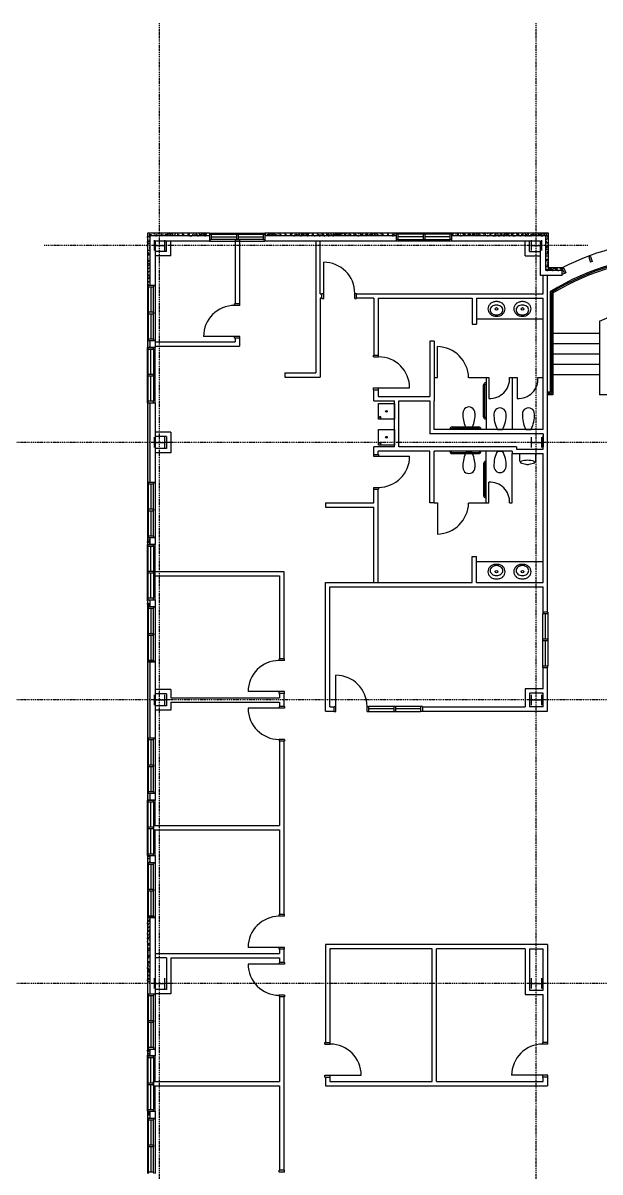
# Model space of a CAD drawing. Header units: inches. Extents: x -37 to 8263, y -3768 to 3636.
# Drawn here: x 1927 to 2595, y 86 to 1416 of the extents above; entities that cross this region are included whole.
import ezdxf

# ---------------------------------------------------------------- set-up
doc = ezdxf.new("R2010")
doc.units = ezdxf.units.IN
doc.header["$MEASUREMENT"] = 0
doc.linetypes.add('DASHDOTX2', pattern=[2, 1, -0.5, 0, -0.5])
for name, color, linetype in [('DOORS', 2, 'Continuous'), ('FIXTURES', 2, 'Continuous'), ('PLUMBING', 2, 'Continuous'), ('poche', 1, 'Continuous'), ('SPECIALTIES', 1, 'Continuous'), ('STAIRS', 2, 'Continuous'), ('STRUCTURE', 1, 'DASHDOTX2'), ('WALLS', 4, 'Continuous'), ('WINDOWS', 2, 'Continuous')]:
    doc.layers.add(name, color=color, linetype=linetype)

msp = doc.modelspace()

# ---------------------------------------------------------------- hatches: boundary and pattern name
at = {"layer": 'poche'}
h = msp.add_hatch(dxfattribs=at)
h.set_pattern_fill('AR-SAND', color=256, scale=2, style=0)
h.paths.add_polyline_path([(2085.2, 1172.6), (2085.2, 1169.6), (2143.2, 1169.6), (2143.2, 1171.6), (2143.2, 1172.6)])
h.paths.add_polyline_path([(2071.2, 1172.6), (2071.2, 1158.6), (2074.2, 1158.6), (2074.2, 1169.6), (2085.2, 1169.6), (2085.2, 1172.6)])
h.paths.add_polyline_path([(2071.2, 1112.6), (2074.2, 1112.6), (2074.2, 1158.6), (2071.2, 1158.6)])
h = msp.add_hatch(dxfattribs=at)
h.set_pattern_fill('AR-SAND', color=256, scale=2, style=0)
h.paths.add_polyline_path([(2359.2, 1172.6), (2207.2, 1172.6), (2207.2, 1169.6), (2359.2, 1169.6)])
h = msp.add_hatch(dxfattribs=at)
h.set_pattern_fill('AR-SAND', color=256, scale=2, style=0)
h.paths.add_polyline_path([(2535.2, 1172.6), (2521.2, 1172.6), (2521.2, 1169.6), (2532.2, 1169.6), (2532.2, 1158.6), (2535.2, 1158.6)])
h.paths.add_polyline_path([(2521.2, 1172.6), (2423.2, 1172.6), (2423.2, 1169.6), (2521.2, 1169.6)])
h.paths.add_polyline_path([(2535.2, 1158.6), (2532.2, 1158.6), (2532.2, 1129.6), (2551.2, 1129.6), (2551.2, 1132.6), (2535.2, 1132.6)])
h = msp.add_hatch(dxfattribs=at)
h.set_pattern_fill('AR-SAND', color=256, scale=2, style=0)
h.paths.add_polyline_path([(2074.2, 1048.6), (2071.2, 1048.6), (2071.2, 1040.6), (2074.2, 1040.6)])
h.paths.add_polyline_path([(2074.2, 976.6), (2071.2, 976.6), (2071.2, 930.6), (2074.2, 930.6)])
h.paths.add_polyline_path([(2074.2, 930.6), (2071.2, 930.6), (2071.2, 884.6), (2074.2, 884.6)])
h = msp.add_hatch(dxfattribs=at)
h.set_pattern_fill('AR-SAND', color=256, scale=2, style=0)
h.paths.add_polyline_path([(2074.2, 820.6), (2072.2, 820.6), (2071.2, 820.6), (2071.2, 812.6), (2074.2, 812.6)])
h.paths.add_polyline_path([(2074.2, 748.6), (2072.2, 748.6), (2071.2, 748.6), (2071.2, 740.6), (2074.2, 740.6)])
h = msp.add_hatch(dxfattribs=at)
h.set_pattern_fill('AR-SAND', color=256, scale=2, style=0)
h.paths.add_polyline_path([(2074.2, 632.6), (2071.2, 632.6), (2071.2, 588.6), (2074.2, 588.6)])
h.paths.add_polyline_path([(2074.2, 676.6), (2072.2, 676.6), (2071.2, 676.6), (2071.2, 632.6), (2074.2, 632.6)])
h.paths.add_polyline_path([(2074.2, 524.6), (2072.2, 524.6), (2071.2, 524.6), (2071.2, 516.6), (2074.2, 516.6)])
h = msp.add_hatch(dxfattribs=at)
h.set_pattern_fill('AR-SAND', color=256, scale=2, style=0)
h.paths.add_polyline_path([(2074.2, 452.6), (2071.2, 452.6), (2071.2, 444.6), (2074.2, 444.6)])
h.paths.add_polyline_path([(2074.2, 380.6), (2071.2, 380.6), (2071.2, 304.6), (2074.2, 304.6)])
h = msp.add_hatch(dxfattribs=at)
h.set_pattern_fill('AR-SAND', color=256, scale=2, style=0)
h.paths.add_polyline_path([(2074.2, 228.6), (2072.2, 228.6), (2071.2, 228.6), (2071.2, 220.6), (2074.2, 220.6)])
h.paths.add_polyline_path([(2074.2, 156.6), (2071.2, 156.6), (2071.2, 148.6), (2074.2, 148.6)])

# ---------------------------------------------------------------- linework, layer by layer
at = {"layer": 'DOORS', "color": 4, "linetype": 'Continuous'}
for p, q in [((2275.2, 1103.1), (2275.2, 1139.1)), ((2172.2, 1053.1), (2136.2, 1053.1)), ((2338.7, 993.6), (2374.7, 993.6)), ((2338.7, 914.6), (2374.7, 914.6)), ((2289.4, 625.1), (2289.4, 661.1)), ((2223.7, 642.2), (2187.7, 642.2)), ((2223.7, 622.9), (2187.7, 622.9)), ((2223.7, 346.2), (2187.7, 346.2)), ((2223.7, 326.9), (2187.7, 326.9)), ((2282.7, 198.2), (2318.7, 198.2)), ((2528.7, 198.2), (2492.7, 198.2))]:
    msp.add_line(p, q, dxfattribs=at)
at = {"layer": 'DOORS', "linetype": 'Continuous'}
for p, q in [((2172.2, 1089.1), (2172.2, 1091.1)), ((2178.2, 1091.1), (2172.2, 1091.1)), ((2178.2, 1089.1), (2178.2, 1091.1)), ((2273.2, 1103.1), (2275.2, 1103.1)), ((2273.2, 1097.1), (2273.2, 1103.1)), ((2273.2, 1097.1), (2275.2, 1097.1)), ((2275.2, 1097.1), (2275.2, 1103.1)), ((2311.2, 1103.1), (2313.2, 1103.1)), ((2311.2, 1097.1), (2311.2, 1103.1)), ((2311.2, 1097.1), (2313.2, 1097.1)), ((2313.2, 1097.1), (2313.2, 1103.1)), ((2178.2, 1089.1), (2172.2, 1089.1)), ((2172.2, 1051.1), (2172.2, 1053.1)), ((2178.2, 1053.1), (2172.2, 1053.1)), ((2178.2, 1051.1), (2172.2, 1051.1)), ((2178.2, 1051.1), (2178.2, 1053.1)), ((2332.7, 1029.6), (2332.7, 1031.6)), ((2332.7, 1031.6), (2338.7, 1031.6)), ((2332.7, 1029.6), (2338.7, 1029.6)), ((2338.7, 1029.6), (2338.7, 1031.6)), ((2332.7, 991.6), (2332.7, 993.6)), ((2332.7, 993.6), (2338.7, 993.6)), ((2332.7, 991.6), (2338.7, 991.6)), ((2338.7, 991.6), (2338.7, 993.6)), ((2332.7, 916.6), (2332.7, 914.6)), ((2332.7, 916.6), (2338.7, 916.6)), ((2332.7, 914.6), (2338.7, 914.6)), ((2338.7, 916.6), (2338.7, 914.6)), ((2332.7, 878.6), (2332.7, 876.6)), ((2332.7, 878.6), (2338.7, 878.6)), ((2338.7, 878.6), (2338.7, 876.6)), ((2332.7, 876.6), (2338.7, 876.6)), ((2534.7, 734.2), (2528.7, 734.2)), ((2528.7, 734.2), (2528.7, 732.2)), ((2534.7, 732.2), (2528.7, 732.2)), ((2534.7, 734.2), (2534.7, 732.2)), ((2229.7, 680.2), (2223.7, 680.2)), ((2223.7, 678.2), (2223.7, 680.2)), ((2229.7, 678.2), (2223.7, 678.2)), ((2229.7, 678.2), (2229.7, 680.2)), ((2229.7, 642.2), (2223.7, 642.2)), ((2223.7, 640.2), (2223.7, 642.2)), ((2229.7, 640.2), (2223.7, 640.2)), ((2229.7, 640.2), (2229.7, 642.2)), ((2287.4, 625.1), (2289.4, 625.1)), ((2287.4, 619.1), (2287.4, 625.1)), ((2289.4, 619.1), (2289.4, 625.1)), ((2325.4, 625.1), (2327.4, 625.1)), ((2325.4, 619.1), (2325.4, 625.1)), ((2327.4, 619.1), (2327.4, 625.1)), ((2223.7, 624.9), (2223.7, 622.9)), ((2229.7, 624.9), (2223.7, 624.9)), ((2229.7, 622.9), (2223.7, 622.9)), ((2229.7, 624.9), (2229.7, 622.9)), ((2287.4, 619.1), (2289.4, 619.1)), ((2325.4, 619.1), (2327.4, 619.1)), ((2223.7, 586.9), (2223.7, 584.9)), ((2229.7, 586.9), (2223.7, 586.9)), ((2229.7, 586.9), (2229.7, 584.9)), ((2229.7, 584.9), (2223.7, 584.9)), ((2229.7, 384.2), (2223.7, 384.2)), ((2223.7, 382.2), (2223.7, 384.2)), ((2229.7, 382.2), (2223.7, 382.2)), ((2229.7, 382.2), (2229.7, 384.2)), ((2229.7, 346.2), (2223.7, 346.2)), ((2223.7, 344.2), (2223.7, 346.2)), ((2229.7, 344.2), (2229.7, 346.2)), ((2229.7, 344.2), (2223.7, 344.2)), ((2223.7, 328.9), (2223.7, 326.9)), ((2229.7, 328.9), (2223.7, 328.9)), ((2229.7, 326.9), (2223.7, 326.9)), ((2229.7, 328.9), (2229.7, 326.9)), ((2223.7, 290.9), (2223.7, 288.9)), ((2229.7, 290.9), (2223.7, 290.9)), ((2229.7, 288.9), (2223.7, 288.9)), ((2229.7, 290.9), (2229.7, 288.9)), ((2276.7, 236.2), (2282.7, 236.2)), ((2276.7, 234.2), (2276.7, 236.2)), ((2276.7, 234.2), (2282.7, 234.2)), ((2282.7, 234.2), (2282.7, 236.2)), ((2528.7, 234.2), (2528.7, 236.2)), ((2534.7, 236.2), (2528.7, 236.2)), ((2534.7, 234.2), (2528.7, 234.2)), ((2534.7, 234.2), (2534.7, 236.2)), ((2276.7, 198.2), (2282.7, 198.2)), ((2276.7, 196.2), (2276.7, 198.2)), ((2276.7, 196.2), (2282.7, 196.2)), ((2282.7, 196.2), (2282.7, 198.2)), ((2528.7, 196.2), (2528.7, 198.2)), ((2534.7, 198.2), (2528.7, 198.2)), ((2534.7, 196.2), (2528.7, 196.2)), ((2534.7, 196.2), (2534.7, 198.2)), ((2229.7, 88.2), (2223.7, 88.2)), ((2223.7, 86.2), (2223.7, 88.2)), ((2229.7, 86.2), (2223.7, 86.2)), ((2229.7, 86.2), (2229.7, 88.2))]:
    msp.add_line(p, q, dxfattribs=at)
at = {"layer": 'DOORS', "color": 1, "linetype": 'Continuous'}
for centre, start, end in [((2275.2, 1103.1), 0, 90), ((2172.2, 1053.1), 90, 180), ((2338.7, 993.6), 0, 90), ((2338.7, 914.6), 270, 0), ((2223.7, 642.2), 90, 180), ((2289.4, 625.1), 0, 90), ((2223.7, 622.9), 180, 270), ((2223.7, 346.2), 90, 180), ((2223.7, 326.9), 180, 270), ((2282.7, 198.2), 0, 90), ((2528.7, 198.2), 90, 180)]:
    msp.add_arc(centre, 36, start, end, dxfattribs=at)
at = {"layer": 'FIXTURES', "color": 3}
for p, q in [((2407, 1005.6), (2407, 1041.6)), ((2466.2, 1005.6), (2466.2, 981.6)), ((2499.2, 1005.6), (2499.2, 981.6)), ((2466.2, 860.6), (2466.2, 884.6)), ((2407, 860.6), (2407, 824.6))]:
    msp.add_line(p, q, dxfattribs=at)
at = {"layer": 'FIXTURES', "color": 5}
for p, q in [((2403.2, 1005.6), (2407, 1005.6)), ((2443, 1005.6), (2466.2, 1005.6)), ((2463.2, 1005.6), (2463.2, 945.6)), ((2490.2, 1005.6), (2499.2, 1005.6)), ((2493.2, 1005.6), (2493.2, 945.6)), ((2523.2, 1005.6), (2529.2, 1005.6)), ((2463.2, 860.6), (2463.2, 920.6)), ((2493.2, 860.6), (2493.2, 917.6)), ((2403.2, 860.6), (2407, 860.6)), ((2443, 860.6), (2466.2, 860.6)), ((2490.2, 860.6), (2493.2, 860.6))]:
    msp.add_line(p, q, dxfattribs=at)
at = {"layer": 'FIXTURES', "color": 1}
for centre, radius, start, end in [((2406, 1004.6), 36.9, 1.4514, 88.5486), ((2467.7, 1004.1), 22.6, 266.3046, 3.6954), ((2500.6, 1004.1), 22.6, 266.3046, 3.6954), ((2467.7, 862), 22.6, 356.3046, 93.6954), ((2406, 861.5), 36.9, 271.4514, 358.5486)]:
    msp.add_arc(centre, radius, start, end, dxfattribs=at)
at = {"layer": 'PLUMBING', "color": 1}
for p, q in [((2462.7, 999.6), (2463.2, 999.6)), ((2462.7, 998.1), (2463.2, 998.1)), ((2460.2, 960.1), (2460.2, 997.1)), ((2461.7, 960.1), (2461.7, 997.1)), ((2339.9, 960.7), (2341.6, 959)), ((2462.7, 959.1), (2463.2, 959.1)), ((2462.7, 957.6), (2463.2, 957.6)), ((2421.2, 945.6), (2421.2, 946.1)), ((2422.7, 945.6), (2422.7, 946.1)), ((2423.7, 948.6), (2454.7, 948.6)), ((2423.7, 947.1), (2454.7, 947.1)), ((2455.7, 945.6), (2455.7, 946.1)), ((2457.2, 945.6), (2457.2, 946.1)), ((2339.9, 930.7), (2341.6, 929)), ((2421.2, 920.6), (2421.2, 920.1)), ((2422.7, 920.6), (2422.7, 920.1)), ((2423.7, 919.1), (2454.7, 919.1)), ((2423.7, 917.6), (2454.7, 917.6)), ((2455.7, 920.6), (2455.7, 920.1)), ((2457.2, 920.6), (2457.2, 920.1)), ((2460.2, 906.1), (2460.2, 869.1)), ((2461.7, 906.1), (2461.7, 869.1)), ((2462.7, 908.6), (2463.2, 908.6)), ((2462.7, 907.1), (2463.2, 907.1)), ((2462.7, 868.1), (2463.2, 868.1)), ((2462.7, 866.6), (2463.2, 866.6))]:
    msp.add_line(p, q, dxfattribs=at)
at = {"layer": 'PLUMBING'}
for p, q in [((2338.5, 975.6), (2357.2, 975.6)), ((2338.5, 957.6), (2338.5, 975.6)), ((2357.2, 975.6), (2357.2, 957.6)), ((2357.2, 957.6), (2338.5, 957.6)), ((2338.5, 927.6), (2338.5, 945.6)), ((2338.5, 945.6), (2357.2, 945.6)), ((2357.2, 945.6), (2357.2, 927.6)), ((2357.2, 927.6), (2338.5, 927.6)), ((2502.2, 908.8), (2502.2, 917.6)), ((2520.2, 917.6), (2520.2, 908.8)), ((2502.2, 908.8), (2502.9, 907.2)), ((2503.1, 907.1), (2509.3, 905.4)), ((2503.3, 907.2), (2504, 908.8)), ((2513.1, 905.4), (2519.4, 907.1)), ((2519.1, 907.2), (2518.5, 908.8)), ((2520.2, 908.8), (2519.6, 907.2))]:
    msp.add_line(p, q, dxfattribs=at)
at = {"layer": 'PLUMBING', "color": 2, "linetype": 'Continuous'}
for p, q in [((2446.3, 946.6), (2440.3, 946.6)), ((2446.3, 919.6), (2440.3, 919.6))]:
    msp.add_line(p, q, dxfattribs=at)
at = {"layer": 'PLUMBING', "linetype": 'Continuous'}
for p, q in [((2476.2, 945.6), (2482.2, 945.6)), ((2509.2, 945.6), (2515.2, 945.6)), ((2476.2, 920.6), (2482.2, 920.6))]:
    msp.add_line(p, q, dxfattribs=at)
at = {"layer": 'PLUMBING', "color": 1}
for centre, radius in [((2475.2, 1085.1), 1.5), ((2505.2, 1085.1), 1.5), ((2347.8, 966.6), 1), ((2347.8, 936.6), 1), ((2475.2, 781), 1.5), ((2505.2, 781), 1.5)]:
    msp.add_circle(centre, radius, dxfattribs=at)
at = {"layer": 'PLUMBING'}
for centre, radius, start, end in [((2473.8, 1084.5), 8.73, 130.3645, 154.0196), ((2474.6, 1083.5), 10.1, 109.3962, 130.3645), ((2475.2, 1081.9), 11.7, 90, 109.3962), ((2475.2, 1081.9), 11.7, 70.6038, 90), ((2475.8, 1083.5), 10.1, 49.6355, 70.6038), ((2476.6, 1084.5), 8.73, 25.9804, 49.6355), ((2503.8, 1084.5), 8.73, 130.3645, 154.0196), ((2504.6, 1083.5), 10.1, 109.3962, 130.3645), ((2505.2, 1081.9), 11.7, 90, 109.3962), ((2505.2, 1081.9), 11.7, 70.6038, 90), ((2505.8, 1083.5), 10.1, 49.6355, 70.6038), ((2506.6, 1084.5), 8.73, 25.9804, 49.6355), ((2472.5, 1085.1), 7.26, 154.0196, 180), ((2472.5, 1085.1), 7.26, 180, 205.9804), ((2473.8, 1085.8), 8.73, 205.9804, 229.6355), ((2474.6, 1086.8), 10.1, 229.6355, 250.6038), ((2475.2, 1088.3), 11.7, 250.6038, 270), ((2475.2, 1088.3), 11.7, 270, 289.3962), ((2475.8, 1086.8), 10.1, 289.3962, 310.3645), ((2476.6, 1085.8), 8.73, 310.3645, 334.0196), ((2477.9, 1085.1), 7.26, 0, 25.9804), ((2477.9, 1085.1), 7.26, 334.0196, 0), ((2502.5, 1085.1), 7.26, 154.0196, 180), ((2502.5, 1085.1), 7.26, 180, 205.9804), ((2503.8, 1085.8), 8.73, 205.9804, 229.6355), ((2504.6, 1086.8), 10.1, 229.6355, 250.6038), ((2505.2, 1088.3), 11.7, 250.6038, 270), ((2505.2, 1088.3), 11.7, 270, 289.3962), ((2505.8, 1086.8), 10.1, 289.3962, 310.3645), ((2506.6, 1085.8), 8.73, 310.3645, 334.0196), ((2507.9, 1085.1), 7.26, 0, 25.9804), ((2507.9, 1085.1), 7.26, 334.0196, 0), ((2503.1, 907.3), 0.25, 206.5651, 333.4349), ((2511.2, 911.1), 6, 251.5651, 288.4349), ((2519.3, 907.3), 0.25, 206.5651, 333.4349), ((2473.8, 780.4), 8.73, 130.3645, 154.0196), ((2474.6, 779.4), 10.1, 109.3962, 130.3645), ((2475.2, 777.8), 11.7, 90, 109.3962), ((2475.2, 777.8), 11.7, 70.6038, 90), ((2475.8, 779.4), 10.1, 49.6355, 70.6038), ((2476.6, 780.4), 8.73, 25.9804, 49.6355), ((2503.8, 780.4), 8.73, 130.3645, 154.0196), ((2504.6, 779.4), 10.1, 109.3962, 130.3645), ((2505.2, 777.8), 11.7, 90, 109.3962), ((2505.2, 777.8), 11.7, 70.6038, 90), ((2505.8, 779.4), 10.1, 49.6355, 70.6038), ((2506.6, 780.4), 8.73, 25.9804, 49.6355), ((2472.5, 781), 7.26, 154.0196, 180), ((2472.5, 781), 7.26, 180, 205.9804), ((2473.8, 781.7), 8.73, 205.9804, 229.6355), ((2474.6, 782.7), 10.1, 229.6355, 250.6038), ((2475.2, 784.3), 11.7, 250.6038, 270), ((2475.2, 784.3), 11.7, 270, 289.3962), ((2475.8, 782.7), 10.1, 289.3962, 310.3645), ((2476.6, 781.7), 8.73, 310.3645, 334.0196), ((2477.9, 781), 7.26, 0, 25.9804), ((2477.9, 781), 7.26, 334.0196, 0), ((2502.5, 781), 7.26, 154.0196, 180), ((2502.5, 781), 7.26, 180, 205.9804), ((2503.8, 781.7), 8.73, 205.9804, 229.6355), ((2504.6, 782.7), 10.1, 229.6355, 250.6038), ((2505.2, 784.3), 11.7, 250.6038, 270), ((2505.2, 784.3), 11.7, 270, 289.3962), ((2505.8, 782.7), 10.1, 289.3962, 310.3645), ((2506.6, 781.7), 8.73, 310.3645, 334.0196), ((2507.9, 781), 7.26, 0, 25.9804), ((2507.9, 781), 7.26, 334.0196, 0)]:
    msp.add_arc(centre, radius, start, end, dxfattribs=at)
at = {"layer": 'PLUMBING', "color": 1}
for centre, radius, start, end in [((2472.5, 1083.9), 4.59, 152.3493, 180), ((2472.5, 1083.9), 4.59, 180, 207.6507), ((2473.8, 1083.2), 6.05, 128.3304, 152.3493), ((2473.8, 1084.5), 6.05, 207.6507, 231.6696), ((2474.6, 1082.1), 7.41, 108.1327, 128.3304), ((2474.6, 1085.6), 7.41, 231.6696, 251.8673), ((2475.2, 1080.4), 9.17, 90, 108.1327), ((2475.2, 1087.3), 9.17, 251.8673, 270), ((2475.2, 1080.4), 9.17, 71.8673, 90), ((2475.2, 1087.3), 9.17, 270, 288.1327), ((2475.7, 1082.1), 7.41, 51.6696, 71.8673), ((2475.7, 1085.6), 7.41, 288.1327, 308.3304), ((2476.6, 1083.2), 6.05, 27.6507, 51.6696), ((2476.6, 1084.5), 6.05, 308.3304, 332.3493), ((2477.9, 1083.9), 4.59, 0, 27.6507), ((2477.9, 1083.9), 4.59, 332.3493, 0), ((2502.5, 1083.9), 4.59, 152.3493, 180), ((2502.5, 1083.9), 4.59, 180, 207.6507), ((2503.8, 1083.2), 6.05, 128.3304, 152.3493), ((2503.8, 1084.5), 6.05, 207.6507, 231.6696), ((2504.6, 1082.1), 7.41, 108.1327, 128.3304), ((2504.6, 1085.6), 7.41, 231.6696, 251.8673), ((2505.2, 1080.4), 9.17, 90, 108.1327), ((2505.2, 1087.3), 9.17, 251.8673, 270), ((2505.2, 1080.4), 9.17, 71.8673, 90), ((2505.2, 1087.3), 9.17, 270, 288.1327), ((2505.7, 1082.1), 7.41, 51.6696, 71.8673), ((2505.7, 1085.6), 7.41, 288.1327, 308.3304), ((2506.6, 1083.2), 6.05, 27.6507, 51.6696), ((2506.6, 1084.5), 6.05, 308.3304, 332.3493), ((2507.9, 1083.9), 4.59, 0, 27.6507), ((2507.9, 1083.9), 4.59, 332.3493, 0), ((2462.7, 997.1), 2.5, 90, 180), ((2462.7, 997.1), 1, 90, 180), ((2341.1, 960.2), 1.28, 156.3127, 293.6873), ((2340.7, 959.8), 0.706, 315, 135), ((2462.7, 960.1), 2.5, 180, 270), ((2462.7, 960.1), 1, 180, 270), ((2423.7, 946.1), 2.5, 90, 180), ((2423.7, 946.1), 1, 90, 180), ((2454.7, 946.1), 2.5, 0, 90), ((2454.7, 946.1), 1, 0, 90), ((2341.1, 930.2), 1.28, 156.3127, 293.6873), ((2340.7, 929.8), 0.706, 315, 135), ((2423.7, 920.1), 2.5, 180, 270), ((2423.7, 920.1), 1, 180, 270), ((2454.7, 920.1), 2.5, 270, 0), ((2454.7, 920.1), 1, 270, 0), ((2462.7, 906.1), 2.5, 90, 180), ((2462.7, 906.1), 1, 90, 180), ((2511.2, 884), 25.9, 73.7167, 106.2833), ((2462.7, 869.1), 2.5, 180, 270), ((2462.7, 869.1), 1, 180, 270), ((2473.8, 781.6), 6.05, 128.3304, 152.3493), ((2474.6, 780.5), 7.41, 108.1327, 128.3304), ((2475.2, 778.9), 9.17, 90, 108.1327), ((2475.2, 778.9), 9.17, 71.8673, 90), ((2475.7, 780.5), 7.41, 51.6696, 71.8673), ((2476.6, 781.6), 6.05, 27.6507, 51.6696), ((2503.8, 781.6), 6.05, 128.3304, 152.3493), ((2504.6, 780.5), 7.41, 108.1327, 128.3304), ((2505.2, 778.9), 9.17, 90, 108.1327), ((2505.2, 778.9), 9.17, 71.8673, 90), ((2505.7, 780.5), 7.41, 51.6696, 71.8673), ((2506.6, 781.6), 6.05, 27.6507, 51.6696), ((2472.5, 782.3), 4.59, 152.3493, 180), ((2472.5, 782.3), 4.59, 180, 207.6507), ((2473.8, 783), 6.05, 207.6507, 231.6696), ((2474.6, 784), 7.41, 231.6696, 251.8673), ((2475.2, 785.7), 9.17, 251.8673, 270), ((2475.2, 785.7), 9.17, 270, 288.1327), ((2475.7, 784), 7.41, 288.1327, 308.3304), ((2476.6, 783), 6.05, 308.3304, 332.3493), ((2477.9, 782.3), 4.59, 0, 27.6507), ((2477.9, 782.3), 4.59, 332.3493, 0), ((2502.5, 782.3), 4.59, 152.3493, 180), ((2502.5, 782.3), 4.59, 180, 207.6507), ((2503.8, 783), 6.05, 207.6507, 231.6696), ((2504.6, 784), 7.41, 231.6696, 251.8673), ((2505.2, 785.7), 9.17, 251.8673, 270), ((2505.2, 785.7), 9.17, 270, 288.1327), ((2505.7, 784), 7.41, 288.1327, 308.3304), ((2506.6, 783), 6.05, 308.3304, 332.3493), ((2507.9, 782.3), 4.59, 0, 27.6507), ((2507.9, 782.3), 4.59, 332.3493, 0)]:
    msp.add_arc(centre, radius, start, end, dxfattribs=at)
at = {"layer": 'PLUMBING', "color": 2, "linetype": 'Continuous'}
for centre, radius, start, end in [((2443.3, 964.6), 7, 359.7985, 180.2015), ((2470.3, 962.7), 34, 176.8406, 204.4896), ((2416.4, 962.7), 34, 335.5104, 3.1594), ((2470.3, 962.7), 34, 207.2984, 208.2503), ((2416.4, 962.7), 34, 331.7497, 332.7016), ((2470.3, 903.5), 34, 155.5104, 183.1594), ((2470.3, 903.5), 34, 151.7497, 152.7016), ((2416.4, 903.5), 34, 27.2984, 28.2503), ((2416.4, 903.5), 34, 356.8406, 24.4896), ((2443.3, 901.6), 7, 179.7985, 0.2015)]:
    msp.add_arc(centre, radius, start, end, dxfattribs=at)
at = {"layer": 'PLUMBING', "linetype": 'Continuous'}
for centre, radius, start, end in [((2479.2, 963.6), 7, 359.7985, 180.2015), ((2506.2, 961.7), 34, 176.8406, 208.2503), ((2452.3, 961.7), 34, 331.7497, 3.1594), ((2539.1, 961.7), 34, 176.8406, 208.2503), ((2512.2, 963.6), 7, 359.7985, 180.2015), ((2485.2, 961.7), 34, 331.7497, 3.1594), ((2506.2, 904.5), 34, 151.7497, 183.1594), ((2452.3, 904.5), 34, 356.8406, 28.2503), ((2479.2, 902.6), 7, 179.7985, 0.2015)]:
    msp.add_arc(centre, radius, start, end, dxfattribs=at)
at = {"layer": 'poche', "color": 2}
for p, q in [((2143.2, 1169.6), (2074.2, 1169.6)), ((2074.2, 1169.6), (2074.2, 1112.6)), ((2359.2, 1169.6), (2207.2, 1169.6)), ((2532.2, 1169.6), (2423.2, 1169.6)), ((2532.2, 1129.6), (2532.2, 1169.6)), ((2551.2, 1129.6), (2532.2, 1129.6)), ((2074.2, 1048.6), (2074.2, 1040.6)), ((2074.2, 976.6), (2074.2, 884.6)), ((2074.2, 820.6), (2074.2, 812.6)), ((2074.2, 748.6), (2074.2, 740.6)), ((2074.2, 676.6), (2074.2, 588.6)), ((2074.2, 524.6), (2074.2, 516.6)), ((2074.2, 452.6), (2074.2, 444.6)), ((2074.2, 380.6), (2074.2, 292.6)), ((2074.2, 228.6), (2074.2, 220.6)), ((2074.2, 156.6), (2074.2, 148.6))]:
    msp.add_line(p, q, dxfattribs=at)
at = {"layer": 'SPECIALTIES', "color": 1}
msp.add_line((2849.2, 985.6), (2594.2, 985.6), dxfattribs=at)
at = {"layer": 'STAIRS', "color": 2, "linetype": 'Continuous'}
msp.add_line((2537.2, 1104.8), (2537.2, 988.6), dxfattribs=at)
at = {"layer": 'STAIRS', "color": 1}
for p, q in [((2538.7, 1104), (2538.7, 987.1)), ((2540.2, 1103.2), (2540.2, 985.6)), ((2594.2, 1070.7), (2594.2, 985.6)), ((2538.7, 987.1), (2534.2, 987.1)), ((2540.2, 985.6), (2534.2, 985.6))]:
    msp.add_line(p, q, dxfattribs=at)
at = {"layer": 'STAIRS'}
for p, q in [((2538.7, 1056.7), (2537.2, 1056.7)), ((2594.2, 1056.7), (2540.2, 1056.7)), ((2538.7, 1044.7), (2537.2, 1044.7)), ((2594.2, 1044.7), (2540.2, 1044.7)), ((2538.7, 1032.7), (2537.2, 1032.7)), ((2594.2, 1032.7), (2540.2, 1032.7)), ((2538.7, 1020.7), (2537.2, 1020.7)), ((2594.2, 1020.7), (2540.2, 1020.7)), ((2538.7, 1008.7), (2537.2, 1008.7)), ((2594.2, 1008.7), (2540.2, 1008.7))]:
    msp.add_line(p, q, dxfattribs=at)
at = {"layer": 'STAIRS', "color": 2}
msp.add_arc((2683.2, 870.3), 276.3, 58.0954, 121.9046, dxfattribs=at)
at = {"layer": 'STAIRS', "color": 1}
for radius, start, end in [(274.8, 58.2689, 121.7311), (273.3, 58.4441, 121.5559)]:
    msp.add_arc((2683.2, 870.3), radius, start, end, dxfattribs=at)
at = {"layer": 'STAIRS', "color": 1, "linetype": 'Continuous'}
msp.add_arc((2683.2, 870.3), 219.3, 66.0506, 113.9494, dxfattribs=at)
at = {"layer": 'STRUCTURE'}
for p, q in [((2085.2, -632.8), (2085.2, 1416)), ((2521.2, -632.8), (2521.2, 1416)), ((2580.8, 1158.6), (1951.5, 1158.6)), ((3260.8, 930.6), (686.5, 930.6)), ((3260.8, 632.6), (686.5, 632.6)), ((3260.8, 304.6), (686.5, 304.6))]:
    msp.add_line(p, q, dxfattribs=at)
at = {"layer": 'STRUCTURE', "color": 5, "linetype": 'Continuous'}
for p, q in [((2079.2, 1164.6), (2079.2, 1152.6)), ((2079.2, 1158.6), (2091.2, 1158.6)), ((2091.2, 1164.6), (2091.2, 1152.6)), ((2515.2, 1164.6), (2515.2, 1152.6)), ((2515.2, 1158.6), (2527.2, 1158.6)), ((2527.2, 1164.6), (2527.2, 1152.6)), ((2079.2, 936.6), (2079.2, 924.6)), ((2091.2, 936.6), (2091.2, 924.6)), ((2515.2, 936.6), (2515.2, 924.6)), ((2527.2, 936.6), (2527.2, 924.6)), ((2079.2, 930.6), (2091.2, 930.6)), ((2515.2, 930.6), (2527.2, 930.6)), ((2079.2, 638.6), (2079.2, 626.6)), ((2091.2, 638.6), (2091.2, 626.6)), ((2515.2, 638.6), (2515.2, 626.6)), ((2527.2, 638.6), (2527.2, 626.6)), ((2079.2, 632.6), (2091.2, 632.6)), ((2515.2, 632.6), (2527.2, 632.6)), ((2079.2, 310.6), (2079.2, 298.6)), ((2091.2, 310.6), (2091.2, 298.6)), ((2515.2, 310.6), (2515.2, 298.6)), ((2527.2, 310.6), (2527.2, 298.6)), ((2079.2, 304.6), (2091.2, 304.6)), ((2515.2, 304.6), (2527.2, 304.6))]:
    msp.add_line(p, q, dxfattribs=at)
at = {"layer": 'WALLS', "color": 5}
for p, q in [((2143.2, 1172.6), (2071.2, 1172.6)), ((2071.2, 1172.6), (2071.2, 1112.6)), ((2359.2, 1172.6), (2207.2, 1172.6)), ((2535.2, 1172.6), (2423.2, 1172.6)), ((2535.2, 1132.6), (2535.2, 1172.6)), ((2551.2, 1132.6), (2535.2, 1132.6)), ((2071.2, 1048.6), (2071.2, 1040.6)), ((2071.2, 976.6), (2071.2, 884.6)), ((2071.2, 820.6), (2071.2, 812.6)), ((2071.2, 748.6), (2071.2, 740.6)), ((2071.2, 676.6), (2071.2, 588.6)), ((2071.2, 524.6), (2071.2, 516.6)), ((2071.2, 452.6), (2071.2, 444.6)), ((2071.2, 380.6), (2071.2, 292.6)), ((2071.2, 228.6), (2071.2, 220.6)), ((2071.2, 156.6), (2071.2, 148.6))]:
    msp.add_line(p, q, dxfattribs=at)
at = {"layer": 'WALLS', "color": 4}
for p, q in [((2143.2, 1172.6), (2143.2, 1163.6)), ((2207.2, 1172.6), (2207.2, 1163.6)), ((2359.2, 1172.6), (2359.2, 1163.6)), ((2359.2, 1172.6), (2359.2, 1163.6)), ((2423.2, 1172.6), (2423.2, 1163.6)), ((2172.7, 1165.6), (2172.7, 1091.1)), ((2172.7, 1165.6), (2177.7, 1165.6)), ((2177.7, 1165.6), (2177.7, 1102.6)), ((2266.2, 1163.6), (2266.2, 1011.1)), ((2271.2, 1102.6), (2271.2, 1163.6)), ((2551.2, 1123.6), (2551.2, 1132.6)), ((2529.2, 1102.6), (2529.2, 1123.6)), ((2071.2, 1112.6), (2080.2, 1112.6)), ((2177.7, 1102.6), (2177.7, 1091.1)), ((2271.2, 1097.6), (2271.2, 1006.1)), ((2273.2, 1097.6), (2271.2, 1097.6)), ((2333.2, 1097.6), (2313.2, 1097.6)), ((2333.2, 1097.6), (2333.2, 1031.6)), ((2338.2, 1097.6), (2338.2, 1031.6)), ((2172.7, 1051.1), (2172.7, 1047.1)), ((2177.7, 1051.1), (2177.7, 1042.1)), ((2071.2, 1048.6), (2080.2, 1048.6)), ((2071.2, 1040.6), (2080.2, 1040.6)), ((2080.2, 1040.6), (2071.2, 1040.6)), ((2080.2, 1040.6), (2071.2, 1040.6)), ((2080.2, 1047.1), (2172.7, 1047.1)), ((2080.2, 1042.1), (2177.7, 1042.1)), ((2398.2, 1047.6), (2398.2, 983.8)), ((2403.2, 1047.6), (2403.2, 978.8)), ((2230.2, 1011.1), (2266.2, 1011.1)), ((2230.2, 1011.1), (2230.2, 1006.1)), ((2230.2, 1006.1), (2271.2, 1006.1)), ((2333.2, 978.8), (2333.2, 991.6)), ((2338.2, 991.6), (2338.2, 983.8)), ((2071.2, 976.6), (2080.2, 976.6)), ((2071.2, 976.6), (2080.2, 976.6)), ((2333.2, 978.8), (2357.2, 978.8)), ((2338.2, 983.8), (2398.2, 983.8)), ((2403.2, 945.6), (2403.2, 978.8)), ((2333.2, 916.6), (2333.2, 925.6)), ((2357.2, 925.6), (2333.2, 925.6)), ((2398.2, 920.6), (2338.2, 920.6)), ((2338.2, 916.6), (2338.2, 920.6)), ((2398.2, 860.6), (2398.2, 920.6)), ((2403.2, 860.6), (2403.2, 920.6)), ((2071.2, 884.6), (2080.2, 884.6)), ((2333.2, 860.6), (2333.2, 876.6)), ((2338.2, 768.6), (2338.2, 876.6)), ((2277.2, 860.6), (2333.2, 860.6)), ((2277.2, 860.6), (2277.2, 855.6)), ((2277.2, 855.6), (2333.2, 855.6)), ((2333.2, 768.6), (2333.2, 855.6)), ((2071.2, 820.6), (2080.2, 820.6)), ((2080.2, 812.6), (2071.2, 812.6)), ((2080.2, 812.6), (2071.2, 812.6)), ((2071.2, 812.6), (2080.2, 812.6)), ((2071.2, 748.6), (2080.2, 748.6)), ((2071.2, 740.6), (2080.2, 740.6)), ((2071.2, 676.6), (2080.2, 676.6)), ((2080.2, 676.6), (2071.2, 676.6)), ((2080.2, 676.6), (2071.2, 676.6)), ((2071.2, 588.6), (2080.2, 588.6)), ((2071.2, 524.6), (2080.2, 524.6)), ((2080.2, 516.6), (2071.2, 516.6)), ((2080.2, 516.6), (2071.2, 516.6)), ((2071.2, 516.6), (2080.2, 516.6)), ((2071.2, 452.6), (2080.2, 452.6)), ((2071.2, 444.6), (2080.2, 444.6)), ((2080.2, 380.6), (2071.2, 380.6)), ((2080.2, 380.6), (2071.2, 380.6)), ((2071.2, 380.6), (2080.2, 380.6)), ((2071.2, 292.6), (2080.2, 292.6)), ((2071.2, 228.6), (2080.2, 228.6)), ((2080.2, 220.6), (2071.2, 220.6)), ((2080.2, 220.6), (2071.2, 220.6)), ((2071.2, 220.6), (2080.2, 220.6)), ((2071.2, 156.6), (2080.2, 156.6)), ((2071.2, 148.6), (2080.2, 148.6))]:
    msp.add_line(p, q, dxfattribs=at)
at = {"layer": 'WALLS'}
for p, q in [((2143.2, 1163.6), (2080.2, 1163.6)), ((2080.2, 1163.6), (2080.2, 1112.6)), ((2098.2, 1146.6), (2098.2, 1163.6)), ((2359.2, 1163.6), (2207.2, 1163.6)), ((2526.2, 1163.6), (2423.2, 1163.6)), ((2508.2, 1146.6), (2508.2, 1163.6)), ((2526.2, 1123.6), (2526.2, 1163.6)), ((2098.2, 1146.6), (2080.2, 1146.6)), ((2508.2, 1146.6), (2526.2, 1146.6)), ((2551.2, 1123.6), (2526.2, 1123.6)), ((2534.2, 734.2), (2534.2, 1123.6)), ((2271.2, 1102.6), (2273.2, 1102.6)), ((2313.2, 1102.6), (2529.2, 1102.6)), ((2338.2, 1097.6), (2447.2, 1097.6)), ((2447.2, 1097.6), (2447.2, 1067.6)), ((2452.2, 1097.6), (2452.2, 1067.6)), ((2452.2, 1097.6), (2529.2, 1097.6)), ((2529.2, 945.6), (2529.2, 1097.6)), ((2447.2, 1067.6), (2452.2, 1067.6)), ((2080.2, 1048.6), (2080.2, 1040.6)), ((2403.2, 1047.6), (2398.2, 1047.6)), ((2080.2, 976.6), (2080.2, 884.6)), ((2357.2, 925.6), (2357.2, 978.8)), ((2529.2, 945.6), (2403.2, 945.6)), ((2098.2, 942.6), (2080.2, 942.6)), ((2098.2, 942.6), (2098.2, 918.6)), ((2098.2, 918.6), (2080.2, 918.6)), ((2493.2, 920.6), (2403.2, 920.6)), ((2493.2, 920.6), (2493.2, 917.6)), ((2493.2, 917.6), (2529.2, 917.6)), ((2529.2, 768.6), (2529.2, 917.6)), ((2403.2, 860.6), (2398.2, 860.6)), ((2080.2, 820.6), (2080.2, 812.6)), ((2447.2, 768.6), (2447.2, 798.6)), ((2447.2, 798.6), (2452.2, 798.6)), ((2452.2, 768.6), (2452.2, 798.6)), ((2078.2, 781.1), (2229.2, 781.1)), ((2078.2, 776.1), (2224.2, 776.1)), ((2224.2, 776.1), (2224.2, 680.2)), ((2229.2, 781.1), (2229.2, 680.2)), ((2277.2, 619.6), (2277.2, 768.6)), ((2277.2, 768.6), (2447.2, 768.6)), ((2282.2, 624.6), (2282.2, 763.6)), ((2282.2, 763.6), (2529.2, 763.6)), ((2452.2, 768.6), (2529.2, 768.6)), ((2529.2, 734.2), (2529.2, 763.6)), ((2080.2, 748.6), (2080.2, 740.6)), ((2080.2, 676.6), (2080.2, 588.6)), ((2529.2, 645.6), (2529.2, 670.2)), ((2534.2, 619.6), (2534.2, 670.2)), ((2098.2, 644.6), (2080.2, 644.6)), ((2098.2, 644.6), (2098.2, 635.1)), ((2224.2, 640.2), (2224.2, 635.1)), ((2229.2, 640.2), (2229.2, 624.9)), ((2529.2, 645.6), (2508.2, 645.6)), ((2508.2, 645.6), (2508.2, 624.6)), ((2098.2, 635.1), (2224.2, 635.1)), ((2098.2, 630.1), (2224.2, 630.1)), ((2098.2, 630.1), (2098.2, 620.6)), ((2224.2, 630.1), (2224.2, 624.9)), ((2098.2, 620.6), (2080.2, 620.6)), ((2277.2, 619.6), (2287.4, 619.6)), ((2282.2, 624.6), (2287.4, 624.6)), ((2389.4, 624.6), (2508.2, 624.6)), ((2389.4, 619.6), (2534.2, 619.6)), ((2224.2, 584.9), (2224.2, 487.1)), ((2229.2, 584.9), (2229.2, 384.2)), ((2080.2, 524.6), (2080.2, 516.6)), ((2078.2, 487.1), (2224.2, 487.1)), ((2078.2, 487.1), (2078.2, 482.1)), ((2078.2, 482.1), (2224.2, 482.1)), ((2224.2, 482.1), (2224.2, 384.2)), ((2080.2, 452.6), (2080.2, 444.6)), ((2080.2, 380.6), (2080.2, 292.6)), ((2534.2, 349.6), (2277.2, 349.6)), ((2277.2, 349.6), (2277.2, 236.2)), ((2534.2, 349.6), (2534.2, 236.2)), ((2080.2, 339.1), (2224.2, 339.1)), ((2098.2, 334.1), (2224.2, 334.1)), ((2098.2, 334.1), (2098.2, 292.6)), ((2224.2, 344.2), (2224.2, 339.1)), ((2224.2, 334.1), (2224.2, 328.9)), ((2229.2, 344.2), (2229.2, 328.9)), ((2282.2, 344.6), (2282.2, 236.2)), ((2400.7, 344.6), (2282.2, 344.6)), ((2400.7, 191.1), (2400.7, 344.6)), ((2508.2, 344.6), (2405.7, 344.6)), ((2405.7, 191.1), (2405.7, 344.6)), ((2508.2, 344.6), (2508.2, 291.6)), ((2098.2, 292.6), (2080.2, 292.6)), ((2224.2, 288.9), (2224.2, 191.1)), ((2229.2, 288.9), (2229.2, 88.2)), ((2508.2, 291.6), (2529.2, 291.6)), ((2529.2, 236.2), (2529.2, 291.6)), ((2080.2, 228.6), (2080.2, 220.6)), ((2078.2, 191.1), (2224.2, 191.1)), ((2078.2, 186.1), (2078.2, 191.1)), ((2277.2, 196.2), (2277.2, 186.1)), ((2282.2, 196.2), (2282.2, 191.1)), ((2282.2, 191.1), (2400.7, 191.1)), ((2405.7, 191.1), (2529.2, 191.1)), ((2529.2, 191.1), (2529.2, 196.2)), ((2534.2, 196.2), (2534.2, 186.1)), ((2078.2, 186.1), (2224.2, 186.1)), ((2224.2, 186.1), (2224.2, 88.2)), ((2277.2, 186.1), (2534.2, 186.1)), ((2080.2, 156.6), (2080.2, 148.6))]:
    msp.add_line(p, q, dxfattribs=at)
at = {"layer": 'WALLS', "color": 2}
for p, q in [((2093.2, 1151.6), (2093.2, 1163.6)), ((2513.2, 1151.6), (2513.2, 1163.6)), ((2093.2, 1151.6), (2080.2, 1151.6)), ((2513.2, 1151.6), (2526.2, 1151.6)), ((2452.2, 1073.6), (2529.2, 1073.6)), ((2537.2, 988.6), (2534.2, 988.6)), ((2362.2, 925.6), (2362.2, 978.8)), ((2362.2, 978.8), (2398.2, 978.8)), ((2398.2, 978.8), (2398.2, 940.6)), ((2093.2, 937.6), (2080.2, 937.6)), ((2093.2, 937.6), (2093.2, 923.6)), ((2529.2, 940.6), (2398.2, 940.6)), ((2529.2, 940.6), (2529.2, 925.6)), ((2529.2, 922.6), (2529.2, 938.6)), ((2093.2, 923.6), (2080.2, 923.6)), ((2498.2, 925.6), (2362.2, 925.6)), ((2498.2, 925.6), (2498.2, 922.6)), ((2498.2, 922.6), (2529.2, 922.6)), ((2452.2, 792.6), (2529.2, 792.6)), ((2093.2, 639.6), (2080.2, 639.6)), ((2093.2, 639.6), (2093.2, 625.6)), ((2529.2, 640.6), (2513.2, 640.6)), ((2513.2, 640.6), (2513.2, 624.6)), ((2529.2, 624.6), (2529.2, 640.6)), ((2093.2, 625.6), (2080.2, 625.6)), ((2529.2, 624.6), (2513.2, 624.6)), ((2093.2, 334.1), (2080.2, 334.1)), ((2093.2, 334.1), (2093.2, 297.6)), ((2513.2, 344.6), (2513.2, 296.6)), ((2513.2, 344.6), (2529.2, 344.6)), ((2529.2, 296.6), (2529.2, 344.6)), ((2093.2, 297.6), (2080.2, 297.6)), ((2513.2, 296.6), (2529.2, 296.6))]:
    msp.add_line(p, q, dxfattribs=at)
at = {"layer": 'WINDOWS', "color": 1}
for p, q in [((2143.2, 1172.6), (2207.2, 1172.6)), ((2423.2, 1172.6), (2359.2, 1172.6)), ((2143.2, 1163.6), (2207.2, 1163.6)), ((2423.2, 1163.6), (2359.2, 1163.6)), ((2071.2, 1112.6), (2071.2, 1048.6)), ((2080.2, 1112.6), (2080.2, 1048.6)), ((2071.2, 976.6), (2071.2, 1040.6)), ((2080.2, 976.6), (2080.2, 1040.6)), ((2071.2, 884.6), (2071.2, 820.6)), ((2080.2, 884.6), (2080.2, 820.6)), ((2071.2, 748.6), (2071.2, 812.6)), ((2080.2, 748.6), (2080.2, 812.6)), ((2071.2, 740.6), (2071.2, 676.6)), ((2080.2, 740.6), (2080.2, 676.6)), ((2071.2, 588.6), (2071.2, 524.6)), ((2080.2, 588.6), (2080.2, 524.6)), ((2071.2, 452.6), (2071.2, 516.6)), ((2080.2, 487.1), (2080.2, 516.6)), ((2080.2, 452.6), (2080.2, 482.1)), ((2071.2, 444.6), (2071.2, 380.6)), ((2080.2, 444.6), (2080.2, 380.6)), ((2071.2, 292.6), (2071.2, 228.6)), ((2080.2, 292.6), (2080.2, 228.6)), ((2071.2, 156.6), (2071.2, 220.6)), ((2080.2, 191.1), (2080.2, 220.6)), ((2080.2, 156.6), (2080.2, 186.1)), ((2071.2, 148.6), (2071.2, 84.6)), ((2080.2, 148.6), (2080.2, 84.6))]:
    msp.add_line(p, q, dxfattribs=at)
at = {"layer": 'WINDOWS', "linetype": 'Continuous'}
for p, q in [((2143.2, 1171.6), (2145.2, 1171.6)), ((2143.2, 1171.6), (2143.2, 1165.6)), ((2145.2, 1171.6), (2145.2, 1165.6)), ((2174.2, 1171.6), (2176.2, 1171.6)), ((2174.2, 1171.6), (2174.2, 1165.6)), ((2176.2, 1171.6), (2176.2, 1165.6)), ((2205.2, 1171.6), (2205.2, 1165.6)), ((2205.2, 1171.6), (2207.2, 1171.6)), ((2207.2, 1171.6), (2207.2, 1165.6)), ((2361.2, 1171.6), (2359.2, 1171.6)), ((2359.2, 1171.6), (2359.2, 1165.6)), ((2361.2, 1171.6), (2361.2, 1165.6)), ((2390.2, 1171.6), (2390.2, 1165.6)), ((2392.2, 1171.6), (2390.2, 1171.6)), ((2392.2, 1171.6), (2392.2, 1165.6)), ((2421.2, 1171.6), (2421.2, 1165.6)), ((2423.2, 1171.6), (2421.2, 1171.6)), ((2423.2, 1171.6), (2423.2, 1165.6)), ((2143.2, 1165.6), (2145.2, 1165.6)), ((2174.2, 1165.6), (2176.2, 1165.6)), ((2205.2, 1165.6), (2207.2, 1165.6)), ((2361.2, 1165.6), (2359.2, 1165.6)), ((2392.2, 1165.6), (2390.2, 1165.6)), ((2423.2, 1165.6), (2421.2, 1165.6)), ((2583.9, 1145.7), (2582, 1145)), ((2582, 1145), (2584.1, 1139.3)), ((2583.9, 1145.7), (2586, 1140)), ((2553.1, 1132.2), (2551.3, 1131.4)), ((2551.3, 1131.4), (2553.7, 1125.9)), ((2553.1, 1132.2), (2555.6, 1126.7)), ((2586, 1140), (2584.1, 1139.3)), ((2555.6, 1126.7), (2551.2, 1124.8)), ((2072.2, 1112.6), (2078.2, 1112.6)), ((2072.2, 1112.6), (2072.2, 1110.6)), ((2072.2, 1110.6), (2078.2, 1110.6)), ((2078.2, 1112.6), (2078.2, 1110.6)), ((2072.2, 1081.6), (2078.2, 1081.6)), ((2072.2, 1081.6), (2072.2, 1079.6)), ((2072.2, 1079.6), (2078.2, 1079.6)), ((2078.2, 1081.6), (2078.2, 1079.6)), ((2072.2, 1050.6), (2078.2, 1050.6)), ((2072.2, 1050.6), (2072.2, 1048.6)), ((2078.2, 1050.6), (2078.2, 1048.6)), ((2072.2, 1048.6), (2078.2, 1048.6)), ((2072.2, 1040.6), (2078.2, 1040.6)), ((2072.2, 1038.6), (2072.2, 1040.6)), ((2072.2, 1038.6), (2078.2, 1038.6)), ((2078.2, 1038.6), (2078.2, 1040.6)), ((2072.2, 1009.6), (2078.2, 1009.6)), ((2072.2, 1007.6), (2072.2, 1009.6)), ((2072.2, 1007.6), (2078.2, 1007.6)), ((2078.2, 1007.6), (2078.2, 1009.6)), ((2072.2, 978.6), (2078.2, 978.6)), ((2072.2, 976.6), (2072.2, 978.6)), ((2072.2, 976.6), (2078.2, 976.6)), ((2078.2, 976.6), (2078.2, 978.6)), ((2072.2, 884.6), (2078.2, 884.6)), ((2072.2, 884.6), (2072.2, 882.6)), ((2072.2, 882.6), (2078.2, 882.6)), ((2078.2, 884.6), (2078.2, 882.6)), ((2072.2, 853.6), (2078.2, 853.6)), ((2072.2, 853.6), (2072.2, 851.6)), ((2072.2, 851.6), (2078.2, 851.6)), ((2078.2, 853.6), (2078.2, 851.6)), ((2072.2, 822.6), (2078.2, 822.6)), ((2072.2, 822.6), (2072.2, 820.6)), ((2072.2, 820.6), (2078.2, 820.6)), ((2072.2, 812.6), (2078.2, 812.6)), ((2072.2, 810.6), (2072.2, 812.6)), ((2078.2, 822.6), (2078.2, 820.6)), ((2078.2, 810.6), (2078.2, 812.6)), ((2072.2, 810.6), (2078.2, 810.6)), ((2072.2, 781.6), (2078.2, 781.6)), ((2072.2, 779.6), (2072.2, 781.6)), ((2072.2, 779.6), (2078.2, 779.6)), ((2078.2, 779.6), (2078.2, 781.6)), ((2072.2, 750.6), (2078.2, 750.6)), ((2072.2, 748.6), (2072.2, 750.6)), ((2072.2, 748.6), (2078.2, 748.6)), ((2078.2, 748.6), (2078.2, 750.6)), ((2072.2, 740.6), (2078.2, 740.6)), ((2072.2, 740.6), (2072.2, 738.6)), ((2072.2, 738.6), (2078.2, 738.6)), ((2078.2, 740.6), (2078.2, 738.6)), ((2072.2, 709.6), (2078.2, 709.6)), ((2072.2, 709.6), (2072.2, 707.6)), ((2072.2, 707.6), (2078.2, 707.6)), ((2078.2, 709.6), (2078.2, 707.6)), ((2528.7, 701.2), (2528.7, 703.2)), ((2528.7, 703.2), (2534.7, 703.2)), ((2528.7, 701.2), (2534.7, 701.2)), ((2534.7, 701.2), (2534.7, 703.2)), ((2072.2, 678.6), (2078.2, 678.6)), ((2072.2, 678.6), (2072.2, 676.6)), ((2078.2, 678.6), (2078.2, 676.6)), ((2072.2, 676.6), (2078.2, 676.6)), ((2528.7, 670.2), (2528.7, 672.2)), ((2528.7, 672.2), (2534.7, 672.2)), ((2528.7, 670.2), (2534.7, 670.2)), ((2534.7, 670.2), (2534.7, 672.2)), ((2358.4, 625.1), (2356.4, 625.1)), ((2356.4, 625.1), (2356.4, 619.1)), ((2358.4, 625.1), (2358.4, 619.1)), ((2389.4, 625.1), (2387.4, 625.1)), ((2387.4, 625.1), (2387.4, 619.1)), ((2389.4, 625.1), (2389.4, 619.1)), ((2358.4, 619.1), (2356.4, 619.1)), ((2389.4, 619.1), (2387.4, 619.1)), ((2072.2, 588.6), (2078.2, 588.6)), ((2072.2, 588.6), (2072.2, 586.6)), ((2072.2, 586.6), (2078.2, 586.6)), ((2078.2, 588.6), (2078.2, 586.6)), ((2072.2, 557.6), (2078.2, 557.6)), ((2072.2, 557.6), (2072.2, 555.6)), ((2072.2, 555.6), (2078.2, 555.6)), ((2078.2, 557.6), (2078.2, 555.6)), ((2072.2, 526.6), (2078.2, 526.6)), ((2072.2, 526.6), (2072.2, 524.6)), ((2072.2, 524.6), (2078.2, 524.6)), ((2078.2, 526.6), (2078.2, 524.6)), ((2072.2, 516.6), (2078.2, 516.6)), ((2072.2, 514.6), (2072.2, 516.6)), ((2072.2, 514.6), (2078.2, 514.6)), ((2078.2, 514.6), (2078.2, 516.6)), ((2072.2, 485.6), (2078.2, 485.6)), ((2072.2, 483.6), (2072.2, 485.6)), ((2072.2, 483.6), (2078.2, 483.6)), ((2078.2, 483.6), (2078.2, 485.6)), ((2072.2, 454.6), (2078.2, 454.6)), ((2072.2, 452.6), (2072.2, 454.6)), ((2072.2, 452.6), (2078.2, 452.6)), ((2078.2, 452.6), (2078.2, 454.6)), ((2072.2, 444.6), (2078.2, 444.6)), ((2072.2, 444.6), (2072.2, 442.6)), ((2072.2, 442.6), (2078.2, 442.6)), ((2078.2, 444.6), (2078.2, 442.6)), ((2072.2, 413.6), (2078.2, 413.6)), ((2072.2, 413.6), (2072.2, 411.6)), ((2078.2, 413.6), (2078.2, 411.6)), ((2072.2, 411.6), (2078.2, 411.6)), ((2072.2, 382.6), (2078.2, 382.6)), ((2072.2, 382.6), (2072.2, 380.6)), ((2072.2, 380.6), (2078.2, 380.6)), ((2078.2, 382.6), (2078.2, 380.6)), ((2072.2, 292.6), (2078.2, 292.6)), ((2072.2, 292.6), (2072.2, 290.6)), ((2078.2, 292.6), (2078.2, 290.6)), ((2072.2, 290.6), (2078.2, 290.6)), ((2072.2, 261.6), (2078.2, 261.6)), ((2072.2, 261.6), (2072.2, 259.6)), ((2072.2, 259.6), (2078.2, 259.6)), ((2078.2, 261.6), (2078.2, 259.6)), ((2072.2, 230.6), (2078.2, 230.6)), ((2072.2, 230.6), (2072.2, 228.6)), ((2072.2, 228.6), (2078.2, 228.6)), ((2078.2, 230.6), (2078.2, 228.6)), ((2072.2, 220.6), (2078.2, 220.6)), ((2072.2, 218.6), (2072.2, 220.6)), ((2072.2, 218.6), (2078.2, 218.6)), ((2078.2, 218.6), (2078.2, 220.6)), ((2072.2, 189.6), (2078.2, 189.6)), ((2072.2, 187.6), (2072.2, 189.6)), ((2072.2, 187.6), (2078.2, 187.6)), ((2078.2, 187.6), (2078.2, 189.6)), ((2072.2, 158.6), (2078.2, 158.6)), ((2072.2, 156.6), (2072.2, 158.6)), ((2072.2, 156.6), (2078.2, 156.6)), ((2072.2, 148.6), (2078.2, 148.6)), ((2072.2, 148.6), (2072.2, 146.6)), ((2072.2, 146.6), (2078.2, 146.6)), ((2078.2, 156.6), (2078.2, 158.6)), ((2078.2, 148.6), (2078.2, 146.6)), ((2072.2, 117.6), (2078.2, 117.6)), ((2072.2, 117.6), (2072.2, 115.6)), ((2072.2, 115.6), (2078.2, 115.6)), ((2078.2, 117.6), (2078.2, 115.6)), ((2072.2, 86.6), (2078.2, 86.6)), ((2072.2, 86.6), (2072.2, 84.6)), ((2078.2, 86.6), (2078.2, 84.6))]:
    msp.add_line(p, q, dxfattribs=at)
at = {"layer": 'WINDOWS', "color": 1, "linetype": 'Continuous'}
for p, q in [((2145.2, 1171.6), (2205.2, 1171.6)), ((2421.2, 1171.6), (2361.2, 1171.6)), ((2205.2, 1165.6), (2145.2, 1165.6)), ((2361.2, 1165.6), (2421.2, 1165.6)), ((2072.2, 1110.6), (2072.2, 1050.6)), ((2078.2, 1050.6), (2078.2, 1110.6)), ((2072.2, 978.6), (2072.2, 1038.6)), ((2078.2, 1038.6), (2078.2, 978.6)), ((2072.2, 882.6), (2072.2, 822.6)), ((2078.2, 822.6), (2078.2, 882.6)), ((2072.2, 750.6), (2072.2, 810.6)), ((2078.2, 810.6), (2078.2, 750.6)), ((2072.2, 738.6), (2072.2, 678.6)), ((2078.2, 678.6), (2078.2, 738.6)), ((2528.7, 672.2), (2528.7, 732.2)), ((2534.7, 732.2), (2534.7, 672.2)), ((2387.4, 625.1), (2327.4, 625.1)), ((2327.4, 619.1), (2387.4, 619.1)), ((2072.2, 586.6), (2072.2, 526.6)), ((2078.2, 526.6), (2078.2, 586.6)), ((2072.2, 454.6), (2072.2, 514.6)), ((2078.2, 514.6), (2078.2, 454.6)), ((2072.2, 442.6), (2072.2, 382.6)), ((2078.2, 382.6), (2078.2, 442.6)), ((2072.2, 290.6), (2072.2, 230.6)), ((2078.2, 230.6), (2078.2, 290.6)), ((2072.2, 158.6), (2072.2, 218.6)), ((2078.2, 218.6), (2078.2, 158.6)), ((2072.2, 146.6), (2072.2, 86.6)), ((2078.2, 86.6), (2078.2, 146.6))]:
    msp.add_line(p, q, dxfattribs=at)
at = {"layer": 'WINDOWS', "color": 3, "linetype": 'Continuous'}
for p, q in [((2145.2, 1168.6), (2174.2, 1168.6)), ((2176.2, 1168.6), (2205.2, 1168.6)), ((2390.2, 1168.6), (2361.2, 1168.6)), ((2421.2, 1168.6), (2392.2, 1168.6)), ((2075.2, 1110.6), (2075.2, 1081.6)), ((2075.2, 1079.6), (2075.2, 1050.6)), ((2075.2, 1009.6), (2075.2, 1038.6)), ((2075.2, 978.6), (2075.2, 1007.6)), ((2075.2, 882.6), (2075.2, 853.6)), ((2075.2, 851.6), (2075.2, 822.6)), ((2075.2, 781.6), (2075.2, 810.6)), ((2075.2, 750.6), (2075.2, 779.6)), ((2075.2, 738.6), (2075.2, 709.6)), ((2531.7, 703.2), (2531.7, 732.2)), ((2075.2, 707.6), (2075.2, 678.6)), ((2531.7, 672.2), (2531.7, 701.2)), ((2356.4, 622.1), (2327.4, 622.1)), ((2387.4, 622.1), (2358.4, 622.1)), ((2075.2, 586.6), (2075.2, 557.6)), ((2075.2, 555.6), (2075.2, 526.6)), ((2075.2, 485.6), (2075.2, 514.6)), ((2075.2, 454.6), (2075.2, 483.6)), ((2075.2, 442.6), (2075.2, 413.6)), ((2075.2, 411.6), (2075.2, 382.6)), ((2075.2, 290.6), (2075.2, 261.6)), ((2075.2, 259.6), (2075.2, 230.6)), ((2075.2, 189.6), (2075.2, 218.6)), ((2075.2, 158.6), (2075.2, 187.6)), ((2075.2, 146.6), (2075.2, 117.6)), ((2075.2, 115.6), (2075.2, 86.6))]:
    msp.add_line(p, q, dxfattribs=at)
at = {"layer": 'WINDOWS', "color": 3}
msp.add_arc((2683.2, 876.3), 288.3, 62.746, 117.254, dxfattribs=at)

doc.saveas('drawing.dxf')
